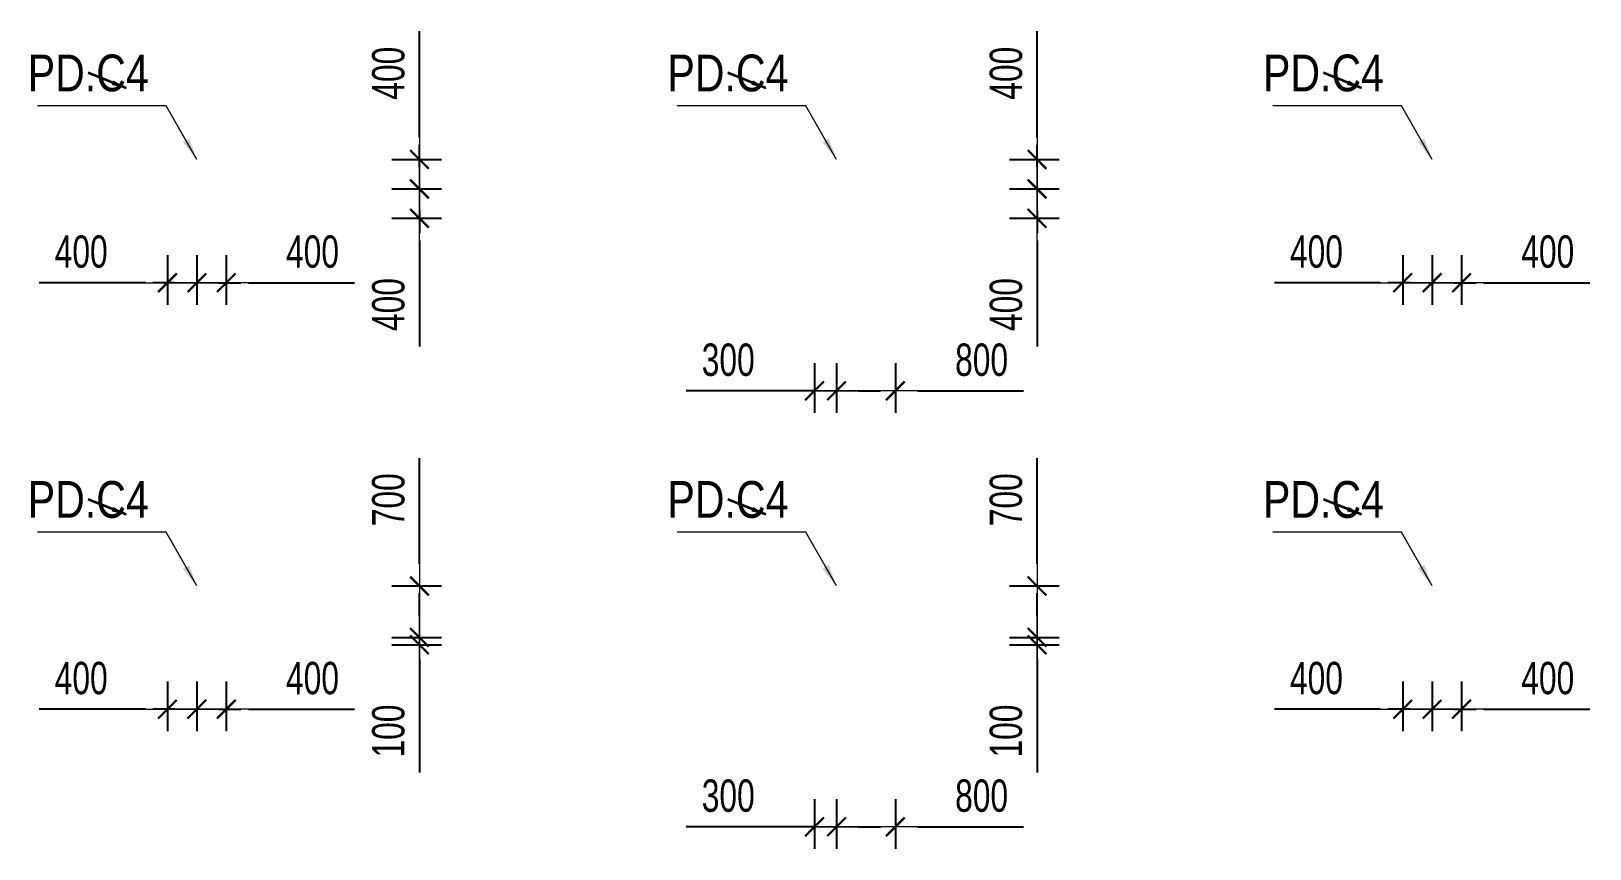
# Model space of a CAD drawing. Header units: millimetres. Extents: x -259680 to 286077, y -1281 to 94455.
# Drawn here: x 6946 to 28145, y 35425 to 46545 of the extents above; entities that cross this region are included whole.
import ezdxf
from ezdxf.enums import TextEntityAlignment as Align

# ---------------------------------------------------------------- set-up
doc = ezdxf.new("R2010")
doc.units = ezdxf.units.MM
doc.layers.get('Defpoints').update_dxf_attribs({"color": 151, "lineweight": 9})
for name, color, linetype, lineweight in [('$0$C1', 20, 'Continuous', 35), ('$1$NDC_S_ANNO', 7, 'Continuous', 20), ('$1$NDC_S_DIM', 1, 'Continuous', 15), ('NDC_S_DIM', 1, 'Continuous', 15)]:
    doc.layers.add(name, color=color, linetype=linetype, lineweight=lineweight)
doc.styles.add('$1$NDC_DIM', font='', dxfattribs={"width": 0.75})
doc.styles.add('$2$ARIAL', font='arial.ttf', dxfattribs={"width": 0.8})
doc.styles.add('NDC_DIM', font='', dxfattribs={"width": 0.75})
doc.styles.get('$1$NDC_DIM').set_extended_font_data('Dotum')
doc.styles.get('NDC_DIM').set_extended_font_data('Dotum')
doc.dimstyles.new('$0$NDC_dim_150', dxfattribs={"dimscale": 150, "dimtxt": 2.2, "dimasz": 1.5, "dimexe": 1.5, "dimexo": 2.5, "dimgap": 1, "dimtad": 1, "dimdec": 0, "dimzin": 0, "dimdsep": 46, "dimtxsty": '$1$NDC_DIM', "dimblk": '$1$DIMMARK', "dimcen": 0.09, "dimdle": 1.2, "dimclrd": 1, "dimclre": 1, "dimclrt": 3, "dimadec": 0, "dimazin": 0, "dimtfac": 1, "dimtdec": 0, "dimtix": 1, "dimtofl": 0, "dimtmove": 0, "dimatfit": 3, "dimfxl": 6, "dimfxlon": 1, "dimtolj": 1, "dimtzin": 0, "dimarcsym": 0})
doc.dimstyles.new('$1$NDC_dim_iso', dxfattribs={"dimtxt": 2.2, "dimasz": 1, "dimexe": 1.5, "dimexo": 2.5, "dimgap": 1, "dimtad": 1, "dimdec": 0, "dimzin": 0, "dimdsep": 46, "dimtxsty": '$1$NDC_DIM', "dimblk": '$1$DIMMARK', "dimcen": 0.09, "dimdle": 1.2, "dimclrd": 1, "dimclre": 1, "dimclrt": 3, "dimadec": 0, "dimazin": 0, "dimtfac": 1, "dimtdec": 0, "dimtix": 1, "dimtofl": 0, "dimtmove": 0, "dimatfit": 3, "dimfxl": 6, "dimfxlon": 1, "dimtolj": 1, "dimtzin": 0, "dimarcsym": 0})
doc.dimstyles.new('NDC_dim_200', dxfattribs={"dimscale": 200, "dimtxt": 2.2, "dimasz": 1.5, "dimexe": 1.5, "dimexo": 2.5, "dimgap": 1, "dimtad": 1, "dimdec": 0, "dimzin": 0, "dimdsep": 46, "dimtxsty": 'NDC_DIM', "dimblk": 'DIMMARK', "dimcen": 0.09, "dimdle": 1.2, "dimclrd": 1, "dimclre": 1, "dimclrt": 3, "dimadec": 0, "dimazin": 0, "dimtfac": 1, "dimtdec": 0, "dimtix": 1, "dimtofl": 0, "dimtmove": 0, "dimatfit": 3, "dimfxl": 6, "dimfxlon": 1, "dimtolj": 1, "dimtzin": 0, "dimarcsym": 0})

# ---------------------------------------------------------------- blocks, each defined once
blk = doc.blocks.new('$1$DIMMARK')
at = {"layer": '$1$NDC_S_DIM', "color": 1}
blk.add_line((-1.5, 0), (1, 0), dxfattribs=at)
at = {"layer": '$1$NDC_S_DIM', "color": 2, "const_width": 0.1}
blk.add_lwpolyline([(-0.424, -0.424), (0.424, 0.424)], dxfattribs=at)
blk = doc.blocks.new('DIMMARK')
at = {"layer": 'NDC_S_DIM', "color": 1}
blk.add_line((-1.5, 0), (1, 0), dxfattribs=at)
at = {"layer": 'NDC_S_DIM', "color": 2, "const_width": 0.1}
blk.add_lwpolyline([(-0.424, -0.424), (0.424, 0.424)], dxfattribs=at)
blk = doc.blocks.new('*D273')
at = {"layer": 'Defpoints', "color": 0, "ltscale": 100, "transparency": 16777216}
for p in [(9200, 44000), (9600, 44000), (9600, 43124)]:
    blk.add_point(p, dxfattribs=at)
at = {"layer": 'NDC_S_DIM', "color": 1, "lineweight": -2, "ltscale": 100, "transparency": 16777216}
for p, q in [((9200, 43500), (9200, 42824)), ((9600, 43500), (9600, 42824)), ((8900, 43124), (8600, 43124)), ((9900, 43124), (11345, 43124))]:
    blk.add_line(p, q, dxfattribs=at)
at = {"layer": 'NDC_S_DIM', "color": 1, "lineweight": -2, "ltscale": 100, "transparency": 16777216, "xscale": 300, "yscale": 300, "zscale": 300}
blk.add_blockref('DIMMARK', (9200, 43124), dxfattribs=at)
at = {"layer": 'NDC_S_DIM', "color": 1, "lineweight": -2, "ltscale": 100, "transparency": 16777216, "xscale": 300, "yscale": 300, "zscale": 300, "rotation": 180}
blk.add_blockref('DIMMARK', (9600, 43124), dxfattribs=at)
at = {"layer": 'NDC_S_DIM', "color": 3, "ltscale": 100, "transparency": 16777216, "insert": (10773, 43545), "char_height": 440, "attachment_point": 5, "style": 'NDC_DIM'}
blk.add_mtext('\\A1;400', dxfattribs=at)
blk = doc.blocks.new('*D270')
at = {"layer": 'Defpoints', "color": 0, "ltscale": 100, "transparency": 16777216}
for p in [(8800, 44000), (9200, 44000), (9200, 43124)]:
    blk.add_point(p, dxfattribs=at)
at = {"layer": 'NDC_S_DIM', "color": 1, "lineweight": -2, "ltscale": 100, "transparency": 16777216}
for p, q in [((8800, 43500), (8800, 42824)), ((9200, 43500), (9200, 42824)), ((8500, 43124), (7055, 43124)), ((9500, 43124), (9800, 43124))]:
    blk.add_line(p, q, dxfattribs=at)
at = {"layer": 'NDC_S_DIM', "color": 1, "lineweight": -2, "ltscale": 100, "transparency": 16777216, "xscale": 300, "yscale": 300, "zscale": 300}
blk.add_blockref('DIMMARK', (8800, 43124), dxfattribs=at)
at = {"layer": 'NDC_S_DIM', "color": 1, "lineweight": -2, "ltscale": 100, "transparency": 16777216, "xscale": 300, "yscale": 300, "zscale": 300, "rotation": 180}
blk.add_blockref('DIMMARK', (9200, 43124), dxfattribs=at)
at = {"layer": 'NDC_S_DIM', "color": 3, "ltscale": 100, "transparency": 16777216, "insert": (7627, 43545), "char_height": 440, "attachment_point": 5, "style": 'NDC_DIM'}
blk.add_mtext('\\A1;400', dxfattribs=at)
blk = doc.blocks.new('*D271')
at = {"layer": 'Defpoints', "color": 0, "ltscale": 100, "transparency": 16777216}
for p in [(11351, 44800), (12227, 44800), (11351, 44400)]:
    blk.add_point(p, dxfattribs=at)
at = {"layer": 'NDC_S_DIM', "color": 1, "lineweight": -2, "ltscale": 100, "transparency": 16777216}
for p, q in [((12227, 45100), (12227, 46545)), ((11851, 44800), (12527, 44800)), ((11851, 44400), (12527, 44400)), ((12227, 44100), (12227, 43800))]:
    blk.add_line(p, q, dxfattribs=at)
at = {"layer": 'NDC_S_DIM', "color": 1, "lineweight": -2, "ltscale": 100, "transparency": 16777216, "xscale": 300, "yscale": 300, "zscale": 300}
for p, rotation in [((12227, 44800), 270), ((12227, 44400), 90)]:
    blk.add_blockref('DIMMARK', p, dxfattribs=dict(at, rotation=rotation))
at = {"layer": 'NDC_S_DIM', "color": 3, "ltscale": 100, "transparency": 16777216, "insert": (11806, 45973), "char_height": 440, "attachment_point": 5, "rotation": 90, "style": 'NDC_DIM'}
blk.add_mtext('\\A1;400', dxfattribs=at)
blk = doc.blocks.new('*D272')
at = {"layer": 'Defpoints', "color": 0, "ltscale": 100, "transparency": 16777216}
for p in [(11351, 44400), (12227, 44400), (11351, 44000)]:
    blk.add_point(p, dxfattribs=at)
at = {"layer": 'NDC_S_DIM', "color": 1, "lineweight": -2, "ltscale": 100, "transparency": 16777216}
for p, q in [((12227, 44700), (12227, 45000)), ((11851, 44400), (12527, 44400)), ((11851, 44000), (12527, 44000)), ((12227, 43700), (12227, 42255))]:
    blk.add_line(p, q, dxfattribs=at)
at = {"layer": 'NDC_S_DIM', "color": 1, "lineweight": -2, "ltscale": 100, "transparency": 16777216, "xscale": 300, "yscale": 300, "zscale": 300}
for p, rotation in [((12227, 44400), 270), ((12227, 44000), 90)]:
    blk.add_blockref('DIMMARK', p, dxfattribs=dict(at, rotation=rotation))
at = {"layer": 'NDC_S_DIM', "color": 3, "ltscale": 100, "transparency": 16777216, "insert": (11806, 42827), "char_height": 440, "attachment_point": 5, "rotation": 90, "style": 'NDC_DIM'}
blk.add_mtext('\\A1;400', dxfattribs=at)
blk = doc.blocks.new('*D277')
at = {"layer": 'Defpoints', "color": 0, "ltscale": 100, "transparency": 16777216}
for p in [(17900, 42529), (18700, 42529), (18700, 41654)]:
    blk.add_point(p, dxfattribs=at)
at = {"layer": 'NDC_S_DIM', "color": 1, "lineweight": -2, "ltscale": 100, "transparency": 16777216}
for p, q in [((17900, 42029), (17900, 41354)), ((18700, 42029), (18700, 41354)), ((17600, 41654), (17300, 41654)), ((19000, 41654), (20444, 41654))]:
    blk.add_line(p, q, dxfattribs=at)
at = {"layer": 'NDC_S_DIM', "color": 1, "lineweight": -2, "ltscale": 100, "transparency": 16777216, "xscale": 300, "yscale": 300, "zscale": 300}
blk.add_blockref('DIMMARK', (17900, 41654), dxfattribs=at)
at = {"layer": 'NDC_S_DIM', "color": 1, "lineweight": -2, "ltscale": 100, "transparency": 16777216, "xscale": 300, "yscale": 300, "zscale": 300, "rotation": 180}
blk.add_blockref('DIMMARK', (18700, 41654), dxfattribs=at)
at = {"layer": 'NDC_S_DIM', "color": 3, "ltscale": 100, "transparency": 16777216, "insert": (19873, 42074), "char_height": 440, "attachment_point": 5, "style": 'NDC_DIM'}
blk.add_mtext('\\A1;800', dxfattribs=at)
blk = doc.blocks.new('*D274')
at = {"layer": 'Defpoints', "color": 0, "ltscale": 100, "transparency": 16777216}
for p in [(17600, 42529), (17900, 42529), (17900, 41654)]:
    blk.add_point(p, dxfattribs=at)
at = {"layer": 'NDC_S_DIM', "color": 1, "lineweight": -2, "ltscale": 100, "transparency": 16777216}
for p, q in [((17600, 42029), (17600, 41354)), ((17900, 42029), (17900, 41354)), ((17300, 41654), (15854, 41654)), ((18200, 41654), (18500, 41654))]:
    blk.add_line(p, q, dxfattribs=at)
at = {"layer": 'NDC_S_DIM', "color": 1, "lineweight": -2, "ltscale": 100, "transparency": 16777216, "xscale": 300, "yscale": 300, "zscale": 300}
blk.add_blockref('DIMMARK', (17600, 41654), dxfattribs=at)
at = {"layer": 'NDC_S_DIM', "color": 1, "lineweight": -2, "ltscale": 100, "transparency": 16777216, "xscale": 300, "yscale": 300, "zscale": 300, "rotation": 180}
blk.add_blockref('DIMMARK', (17900, 41654), dxfattribs=at)
at = {"layer": 'NDC_S_DIM', "color": 3, "ltscale": 100, "transparency": 16777216, "insert": (16427, 42074), "char_height": 440, "attachment_point": 5, "style": 'NDC_DIM'}
blk.add_mtext('\\A1;300', dxfattribs=at)
blk = doc.blocks.new('*D275')
at = {"layer": 'Defpoints', "color": 0, "ltscale": 100, "transparency": 16777216}
for p in [(19751, 44800), (20627, 44800), (19751, 44400)]:
    blk.add_point(p, dxfattribs=at)
at = {"layer": 'NDC_S_DIM', "color": 1, "lineweight": -2, "ltscale": 100, "transparency": 16777216}
for p, q in [((20627, 45100), (20627, 46545)), ((20251, 44800), (20927, 44800)), ((20251, 44400), (20927, 44400)), ((20627, 44100), (20627, 43800))]:
    blk.add_line(p, q, dxfattribs=at)
at = {"layer": 'NDC_S_DIM', "color": 1, "lineweight": -2, "ltscale": 100, "transparency": 16777216, "xscale": 300, "yscale": 300, "zscale": 300}
for p, rotation in [((20627, 44800), 270), ((20627, 44400), 90)]:
    blk.add_blockref('DIMMARK', p, dxfattribs=dict(at, rotation=rotation))
at = {"layer": 'NDC_S_DIM', "color": 3, "ltscale": 100, "transparency": 16777216, "insert": (20206, 45973), "char_height": 440, "attachment_point": 5, "rotation": 90, "style": 'NDC_DIM'}
blk.add_mtext('\\A1;400', dxfattribs=at)
blk = doc.blocks.new('*D276')
at = {"layer": 'Defpoints', "color": 0, "ltscale": 100, "transparency": 16777216}
for p in [(19751, 44400), (20627, 44400), (19751, 44000)]:
    blk.add_point(p, dxfattribs=at)
at = {"layer": 'NDC_S_DIM', "color": 1, "lineweight": -2, "ltscale": 100, "transparency": 16777216}
for p, q in [((20627, 44700), (20627, 45000)), ((20251, 44400), (20927, 44400)), ((20251, 44000), (20927, 44000)), ((20627, 43700), (20627, 42255))]:
    blk.add_line(p, q, dxfattribs=at)
at = {"layer": 'NDC_S_DIM', "color": 1, "lineweight": -2, "ltscale": 100, "transparency": 16777216, "xscale": 300, "yscale": 300, "zscale": 300}
for p, rotation in [((20627, 44400), 270), ((20627, 44000), 90)]:
    blk.add_blockref('DIMMARK', p, dxfattribs=dict(at, rotation=rotation))
at = {"layer": 'NDC_S_DIM', "color": 3, "ltscale": 100, "transparency": 16777216, "insert": (20206, 42827), "char_height": 440, "attachment_point": 5, "rotation": 90, "style": 'NDC_DIM'}
blk.add_mtext('\\A1;400', dxfattribs=at)
blk = doc.blocks.new('*D281')
at = {"layer": 'Defpoints', "color": 0, "ltscale": 100, "transparency": 16777216}
for p in [(26000, 44000), (26400, 44000), (26400, 43124)]:
    blk.add_point(p, dxfattribs=at)
at = {"layer": 'NDC_S_DIM', "color": 1, "lineweight": -2, "ltscale": 100, "transparency": 16777216}
for p, q in [((26000, 43500), (26000, 42824)), ((26400, 43500), (26400, 42824)), ((25700, 43124), (25400, 43124)), ((26700, 43124), (28145, 43124))]:
    blk.add_line(p, q, dxfattribs=at)
at = {"layer": 'NDC_S_DIM', "color": 1, "lineweight": -2, "ltscale": 100, "transparency": 16777216, "xscale": 300, "yscale": 300, "zscale": 300}
blk.add_blockref('DIMMARK', (26000, 43124), dxfattribs=at)
at = {"layer": 'NDC_S_DIM', "color": 1, "lineweight": -2, "ltscale": 100, "transparency": 16777216, "xscale": 300, "yscale": 300, "zscale": 300, "rotation": 180}
blk.add_blockref('DIMMARK', (26400, 43124), dxfattribs=at)
at = {"layer": 'NDC_S_DIM', "color": 3, "ltscale": 100, "transparency": 16777216, "insert": (27573, 43545), "char_height": 440, "attachment_point": 5, "style": 'NDC_DIM'}
blk.add_mtext('\\A1;400', dxfattribs=at)
blk = doc.blocks.new('*D278')
at = {"layer": 'Defpoints', "color": 0, "ltscale": 100, "transparency": 16777216}
for p in [(25600, 44000), (26000, 44000), (26000, 43124)]:
    blk.add_point(p, dxfattribs=at)
at = {"layer": 'NDC_S_DIM', "color": 1, "lineweight": -2, "ltscale": 100, "transparency": 16777216}
for p, q in [((25600, 43500), (25600, 42824)), ((26000, 43500), (26000, 42824)), ((25300, 43124), (23855, 43124)), ((26300, 43124), (26600, 43124))]:
    blk.add_line(p, q, dxfattribs=at)
at = {"layer": 'NDC_S_DIM', "color": 1, "lineweight": -2, "ltscale": 100, "transparency": 16777216, "xscale": 300, "yscale": 300, "zscale": 300}
blk.add_blockref('DIMMARK', (25600, 43124), dxfattribs=at)
at = {"layer": 'NDC_S_DIM', "color": 1, "lineweight": -2, "ltscale": 100, "transparency": 16777216, "xscale": 300, "yscale": 300, "zscale": 300, "rotation": 180}
blk.add_blockref('DIMMARK', (26000, 43124), dxfattribs=at)
at = {"layer": 'NDC_S_DIM', "color": 3, "ltscale": 100, "transparency": 16777216, "insert": (24427, 43545), "char_height": 440, "attachment_point": 5, "style": 'NDC_DIM'}
blk.add_mtext('\\A1;400', dxfattribs=at)
blk = doc.blocks.new('*D285')
at = {"layer": 'Defpoints', "color": 0, "ltscale": 100, "transparency": 16777216}
for p in [(9200, 38200), (9600, 38200), (9600, 37324)]:
    blk.add_point(p, dxfattribs=at)
at = {"layer": 'NDC_S_DIM', "color": 1, "lineweight": -2, "ltscale": 100, "transparency": 16777216}
for p, q in [((9200, 37700), (9200, 37024)), ((9600, 37700), (9600, 37024)), ((8900, 37324), (8600, 37324)), ((9900, 37324), (11345, 37324))]:
    blk.add_line(p, q, dxfattribs=at)
at = {"layer": 'NDC_S_DIM', "color": 1, "lineweight": -2, "ltscale": 100, "transparency": 16777216, "xscale": 300, "yscale": 300, "zscale": 300}
blk.add_blockref('DIMMARK', (9200, 37324), dxfattribs=at)
at = {"layer": 'NDC_S_DIM', "color": 1, "lineweight": -2, "ltscale": 100, "transparency": 16777216, "xscale": 300, "yscale": 300, "zscale": 300, "rotation": 180}
blk.add_blockref('DIMMARK', (9600, 37324), dxfattribs=at)
at = {"layer": 'NDC_S_DIM', "color": 3, "ltscale": 100, "transparency": 16777216, "insert": (10773, 37745), "char_height": 440, "attachment_point": 5, "style": 'NDC_DIM'}
blk.add_mtext('\\A1;400', dxfattribs=at)
blk = doc.blocks.new('*D282')
at = {"layer": 'Defpoints', "color": 0, "ltscale": 100, "transparency": 16777216}
for p in [(8800, 38200), (9200, 38200), (9200, 37324)]:
    blk.add_point(p, dxfattribs=at)
at = {"layer": 'NDC_S_DIM', "color": 1, "lineweight": -2, "ltscale": 100, "transparency": 16777216}
for p, q in [((8800, 37700), (8800, 37024)), ((9200, 37700), (9200, 37024)), ((8500, 37324), (7055, 37324)), ((9500, 37324), (9800, 37324))]:
    blk.add_line(p, q, dxfattribs=at)
at = {"layer": 'NDC_S_DIM', "color": 1, "lineweight": -2, "ltscale": 100, "transparency": 16777216, "xscale": 300, "yscale": 300, "zscale": 300}
blk.add_blockref('DIMMARK', (8800, 37324), dxfattribs=at)
at = {"layer": 'NDC_S_DIM', "color": 1, "lineweight": -2, "ltscale": 100, "transparency": 16777216, "xscale": 300, "yscale": 300, "zscale": 300, "rotation": 180}
blk.add_blockref('DIMMARK', (9200, 37324), dxfattribs=at)
at = {"layer": 'NDC_S_DIM', "color": 3, "ltscale": 100, "transparency": 16777216, "insert": (7627, 37745), "char_height": 440, "attachment_point": 5, "style": 'NDC_DIM'}
blk.add_mtext('\\A1;400', dxfattribs=at)
blk = doc.blocks.new('*D283')
at = {"layer": 'Defpoints', "color": 0, "ltscale": 100, "transparency": 16777216}
for p in [(11351, 39000), (12227, 39000), (11351, 38300)]:
    blk.add_point(p, dxfattribs=at)
at = {"layer": 'NDC_S_DIM', "color": 1, "lineweight": -2, "ltscale": 100, "transparency": 16777216}
for p, q in [((12227, 39300), (12227, 40740)), ((11851, 39000), (12527, 39000)), ((11851, 38300), (12527, 38300)), ((12227, 38000), (12227, 37700))]:
    blk.add_line(p, q, dxfattribs=at)
at = {"layer": 'NDC_S_DIM', "color": 1, "lineweight": -2, "ltscale": 100, "transparency": 16777216, "xscale": 300, "yscale": 300, "zscale": 300}
for p, rotation in [((12227, 39000), 270), ((12227, 38300), 90)]:
    blk.add_blockref('DIMMARK', p, dxfattribs=dict(at, rotation=rotation))
at = {"layer": 'NDC_S_DIM', "color": 3, "ltscale": 100, "transparency": 16777216, "insert": (11806, 40173), "char_height": 440, "attachment_point": 5, "rotation": 90, "style": 'NDC_DIM'}
blk.add_mtext('\\A1;700', dxfattribs=at)
blk = doc.blocks.new('*D284')
at = {"layer": 'Defpoints', "color": 0, "ltscale": 100, "transparency": 16777216}
for p in [(11351, 38300), (11351, 38200), (12227, 38300)]:
    blk.add_point(p, dxfattribs=at)
at = {"layer": 'NDC_S_DIM', "color": 1, "lineweight": -2, "ltscale": 100, "transparency": 16777216}
for p, q in [((12227, 38600), (12227, 38900)), ((11851, 38300), (12527, 38300)), ((11851, 38200), (12527, 38200)), ((12227, 37900), (12227, 36462))]:
    blk.add_line(p, q, dxfattribs=at)
at = {"layer": 'NDC_S_DIM', "color": 1, "lineweight": -2, "ltscale": 100, "transparency": 16777216, "xscale": 300, "yscale": 300, "zscale": 300}
for p, rotation in [((12227, 38300), 270), ((12227, 38200), 90)]:
    blk.add_blockref('DIMMARK', p, dxfattribs=dict(at, rotation=rotation))
at = {"layer": 'NDC_S_DIM', "color": 3, "ltscale": 100, "transparency": 16777216, "insert": (11806, 37027), "char_height": 440, "attachment_point": 5, "rotation": 90, "style": 'NDC_DIM'}
blk.add_mtext('\\A1;100', dxfattribs=at)
blk = doc.blocks.new('*D287')
at = {"layer": 'Defpoints', "color": 0, "ltscale": 100, "transparency": 16777216}
for p in [(19751, 39000), (20627, 39000), (19751, 38300)]:
    blk.add_point(p, dxfattribs=at)
at = {"layer": 'NDC_S_DIM', "color": 1, "lineweight": -2, "ltscale": 100, "transparency": 16777216}
for p, q in [((20627, 39300), (20627, 40740)), ((20251, 39000), (20927, 39000)), ((20251, 38300), (20927, 38300)), ((20627, 38000), (20627, 37700))]:
    blk.add_line(p, q, dxfattribs=at)
at = {"layer": 'NDC_S_DIM', "color": 1, "lineweight": -2, "ltscale": 100, "transparency": 16777216, "xscale": 300, "yscale": 300, "zscale": 300}
for p, rotation in [((20627, 39000), 270), ((20627, 38300), 90)]:
    blk.add_blockref('DIMMARK', p, dxfattribs=dict(at, rotation=rotation))
at = {"layer": 'NDC_S_DIM', "color": 3, "ltscale": 100, "transparency": 16777216, "insert": (20206, 40173), "char_height": 440, "attachment_point": 5, "rotation": 90, "style": 'NDC_DIM'}
blk.add_mtext('\\A1;700', dxfattribs=at)
blk = doc.blocks.new('*D288')
at = {"layer": 'Defpoints', "color": 0, "ltscale": 100, "transparency": 16777216}
for p in [(19751, 38300), (19751, 38200), (20627, 38300)]:
    blk.add_point(p, dxfattribs=at)
at = {"layer": 'NDC_S_DIM', "color": 1, "lineweight": -2, "ltscale": 100, "transparency": 16777216}
for p, q in [((20627, 38600), (20627, 38900)), ((20251, 38300), (20927, 38300)), ((20251, 38200), (20927, 38200)), ((20627, 37900), (20627, 36462))]:
    blk.add_line(p, q, dxfattribs=at)
at = {"layer": 'NDC_S_DIM', "color": 1, "lineweight": -2, "ltscale": 100, "transparency": 16777216, "xscale": 300, "yscale": 300, "zscale": 300}
for p, rotation in [((20627, 38300), 270), ((20627, 38200), 90)]:
    blk.add_blockref('DIMMARK', p, dxfattribs=dict(at, rotation=rotation))
at = {"layer": 'NDC_S_DIM', "color": 3, "ltscale": 100, "transparency": 16777216, "insert": (20206, 37027), "char_height": 440, "attachment_point": 5, "rotation": 90, "style": 'NDC_DIM'}
blk.add_mtext('\\A1;100', dxfattribs=at)
blk = doc.blocks.new('*D293')
at = {"layer": 'Defpoints', "color": 0, "ltscale": 100, "transparency": 16777216}
for p in [(26000, 38200), (26400, 38200), (26400, 37324)]:
    blk.add_point(p, dxfattribs=at)
at = {"layer": 'NDC_S_DIM', "color": 1, "lineweight": -2, "ltscale": 100, "transparency": 16777216}
for p, q in [((26000, 37700), (26000, 37024)), ((26400, 37700), (26400, 37024)), ((25700, 37324), (25400, 37324)), ((26700, 37324), (28145, 37324))]:
    blk.add_line(p, q, dxfattribs=at)
at = {"layer": 'NDC_S_DIM', "color": 1, "lineweight": -2, "ltscale": 100, "transparency": 16777216, "xscale": 300, "yscale": 300, "zscale": 300}
blk.add_blockref('DIMMARK', (26000, 37324), dxfattribs=at)
at = {"layer": 'NDC_S_DIM', "color": 1, "lineweight": -2, "ltscale": 100, "transparency": 16777216, "xscale": 300, "yscale": 300, "zscale": 300, "rotation": 180}
blk.add_blockref('DIMMARK', (26400, 37324), dxfattribs=at)
at = {"layer": 'NDC_S_DIM', "color": 3, "ltscale": 100, "transparency": 16777216, "insert": (27573, 37745), "char_height": 440, "attachment_point": 5, "style": 'NDC_DIM'}
blk.add_mtext('\\A1;400', dxfattribs=at)
blk = doc.blocks.new('*D290')
at = {"layer": 'Defpoints', "color": 0, "ltscale": 100, "transparency": 16777216}
for p in [(25600, 38200), (26000, 38200), (26000, 37324)]:
    blk.add_point(p, dxfattribs=at)
at = {"layer": 'NDC_S_DIM', "color": 1, "lineweight": -2, "ltscale": 100, "transparency": 16777216}
for p, q in [((25600, 37700), (25600, 37024)), ((26000, 37700), (26000, 37024)), ((25300, 37324), (23855, 37324)), ((26300, 37324), (26600, 37324))]:
    blk.add_line(p, q, dxfattribs=at)
at = {"layer": 'NDC_S_DIM', "color": 1, "lineweight": -2, "ltscale": 100, "transparency": 16777216, "xscale": 300, "yscale": 300, "zscale": 300}
blk.add_blockref('DIMMARK', (25600, 37324), dxfattribs=at)
at = {"layer": 'NDC_S_DIM', "color": 1, "lineweight": -2, "ltscale": 100, "transparency": 16777216, "xscale": 300, "yscale": 300, "zscale": 300, "rotation": 180}
blk.add_blockref('DIMMARK', (26000, 37324), dxfattribs=at)
at = {"layer": 'NDC_S_DIM', "color": 3, "ltscale": 100, "transparency": 16777216, "insert": (24427, 37745), "char_height": 440, "attachment_point": 5, "style": 'NDC_DIM'}
blk.add_mtext('\\A1;400', dxfattribs=at)
blk = doc.blocks.new('*D1134')
at = {"layer": 'Defpoints', "color": 0, "ltscale": 100, "transparency": 16777216}
for p in [(17900, 36601), (18700, 36601), (18700, 35725)]:
    blk.add_point(p, dxfattribs=at)
at = {"layer": 'NDC_S_DIM', "color": 1, "lineweight": -2, "ltscale": 100, "transparency": 16777216}
for p, q in [((17900, 36101), (17900, 35425)), ((18700, 36101), (18700, 35425)), ((17600, 35725), (17300, 35725)), ((19000, 35725), (20444, 35725))]:
    blk.add_line(p, q, dxfattribs=at)
at = {"layer": 'NDC_S_DIM', "color": 1, "lineweight": -2, "ltscale": 100, "transparency": 16777216, "xscale": 300, "yscale": 300, "zscale": 300}
blk.add_blockref('DIMMARK', (17900, 35725), dxfattribs=at)
at = {"layer": 'NDC_S_DIM', "color": 1, "lineweight": -2, "ltscale": 100, "transparency": 16777216, "xscale": 300, "yscale": 300, "zscale": 300, "rotation": 180}
blk.add_blockref('DIMMARK', (18700, 35725), dxfattribs=at)
at = {"layer": 'NDC_S_DIM', "color": 3, "ltscale": 100, "transparency": 16777216, "insert": (19873, 36146), "char_height": 440, "attachment_point": 5, "style": 'NDC_DIM'}
blk.add_mtext('\\A1;800', dxfattribs=at)
blk = doc.blocks.new('*D1135')
at = {"layer": 'Defpoints', "color": 0, "ltscale": 100, "transparency": 16777216}
for p in [(17600, 36601), (17900, 36601), (17900, 35725)]:
    blk.add_point(p, dxfattribs=at)
at = {"layer": 'NDC_S_DIM', "color": 1, "lineweight": -2, "ltscale": 100, "transparency": 16777216}
for p, q in [((17600, 36101), (17600, 35425)), ((17900, 36101), (17900, 35425)), ((17300, 35725), (15854, 35725)), ((18200, 35725), (18500, 35725))]:
    blk.add_line(p, q, dxfattribs=at)
at = {"layer": 'NDC_S_DIM', "color": 1, "lineweight": -2, "ltscale": 100, "transparency": 16777216, "xscale": 300, "yscale": 300, "zscale": 300}
blk.add_blockref('DIMMARK', (17600, 35725), dxfattribs=at)
at = {"layer": 'NDC_S_DIM', "color": 1, "lineweight": -2, "ltscale": 100, "transparency": 16777216, "xscale": 300, "yscale": 300, "zscale": 300, "rotation": 180}
blk.add_blockref('DIMMARK', (17900, 35725), dxfattribs=at)
at = {"layer": 'NDC_S_DIM', "color": 3, "ltscale": 100, "transparency": 16777216, "insert": (16427, 36146), "char_height": 440, "attachment_point": 5, "style": 'NDC_DIM'}
blk.add_mtext('\\A1;300', dxfattribs=at)
blk = doc.blocks.new('*U220')
at = {"layer": '$1$NDC_S_ANNO', "ltscale": 0.8, "style": '$2$ARIAL', "width": 0.8}
blk.add_attdef('TEN', text='', height=2.5, dxfattribs=at).set_placement((-2.58, 1.03), align=Align.MIDDLE_CENTER)
at = {"layer": '$1$NDC_S_ANNO', "ltscale": 0.8, "style": '$2$ARIAL', "width": 0.8, "flags": 1}
blk.add_attdef('CHU_THICH', text='', height=2.5, dxfattribs=at).set_placement((0, 0), align=Align.MIDDLE_CENTER)
at = {"layer": 'Defpoints'}
blk.add_leader([(0, 0), (-2.58, 1.03)], dimstyle='$1$NDC_dim_iso', override={"dimgap": 0.625, "dimtad": 0}, dxfattribs=at)
blk = doc.blocks.new('$0$co t check')
at = {"layer": '$0$C1', "xscale": 200, "yscale": 200, "zscale": 200}
for p in [(6198, 45771), (14898, 45771), (22998, 45771), (6198, 39971), (14898, 39971), (22998, 39971)]:
    blk.add_blockref('*U220', p, dxfattribs=at).add_auto_attribs({'TEN': 'PD.C4'})
at = {"layer": '$0$C1'}
for points in [[(7159, 44800), (6742, 45532), (4993, 45532)], [(15859, 44800), (15442, 45532), (13693, 45532)], [(23959, 44800), (23542, 45532), (21793, 45532)], [(7159, 39000), (6742, 39732), (4993, 39732)], [(15859, 39000), (15442, 39732), (13693, 39732)], [(23959, 39000), (23542, 39732), (21793, 39732)]]:
    blk.add_leader(points, dimstyle='$0$NDC_dim_150', override={"dimasz": 2, "dimgap": 1, "dimtad": 0}, dxfattribs=at)

msp = doc.modelspace()

# ---------------------------------------------------------------- block references
at = {"layer": '$1$NDC_S_DIM'}
msp.add_blockref('$0$co t check', (2040.6, 0), dxfattribs=at)

# ---------------------------------------------------------------- dimensions: what is measured, and where the dimension line sits
at = {"layer": 'NDC_S_DIM', "ltscale": 100}
for base, p1, p2, picture, middle in [((12226.7, 44800), (11351.2, 44400), (11351.2, 44800), '*D271', (12226.7, 45972.5)), ((20626.7, 44800), (19751.2, 44400), (19751.2, 44800), '*D275', (20626.7, 45972.5)), ((12226.7, 44400), (11351.2, 44000), (11351.2, 44400), '*D272', (12226.7, 42827.5)), ((20626.7, 44400), (19751.2, 44000), (19751.2, 44400), '*D276', (20626.7, 42827.5)), ((12226.7, 39000), (11351.2, 38300), (11351.2, 39000), '*D283', (12226.7, 40172.5)), ((20626.7, 39000), (19751.2, 38300), (19751.2, 39000), '*D287', (20626.7, 40172.5)), ((12226.7, 38300), (11351.2, 38200), (11351.2, 38300), '*D284', (12226.7, 37027.5)), ((20626.7, 38300), (19751.2, 38200), (19751.2, 38300), '*D288', (20626.7, 37027.5))]:
    dim = msp.add_linear_dim(base=base, p1=p1, p2=p2, angle=90, dimstyle='NDC_dim_200', dxfattribs=at)
    dim.commit()
    dim.dimension.update_dxf_attribs({"geometry": picture, "text_midpoint": middle, "dimtype": 160})
for base, p1, p2, picture, middle in [((9200, 43124.4), (8800, 44000), (9200, 44000), '*D270', (7627.5, 43124.4)), ((9600, 43124.4), (9200, 44000), (9600, 44000), '*D273', (10772.5, 43124.4)), ((26000, 43124.4), (25600, 44000), (26000, 44000), '*D278', (24427.5, 43124.4)), ((26400, 43124.4), (26000, 44000), (26400, 44000), '*D281', (27572.5, 43124.4)), ((17900, 41653.9), (17600, 42529.4), (17900, 42529.4), '*D274', (16427, 41653.9)), ((18700, 41653.9), (17900, 42529.4), (18700, 42529.4), '*D277', (19872.5, 41653.9)), ((9200, 37324.4), (8800, 38200), (9200, 38200), '*D282', (7627.5, 37324.4)), ((9600, 37324.4), (9200, 38200), (9600, 38200), '*D285', (10772.5, 37324.4)), ((26000, 37324.4), (25600, 38200), (26000, 38200), '*D290', (24427.5, 37324.4)), ((26400, 37324.4), (26000, 38200), (26400, 38200), '*D293', (27572.5, 37324.4)), ((17900, 35725.4), (17600, 36600.9), (17900, 36600.9), '*D1135', (16427, 35725.4)), ((18700, 35725.4), (17900, 36600.9), (18700, 36600.9), '*D1134', (19872.5, 35725.4))]:
    dim = msp.add_linear_dim(base=base, p1=p1, p2=p2, dimstyle='NDC_dim_200', dxfattribs=at)
    dim.commit()
    dim.dimension.update_dxf_attribs({"geometry": picture, "text_midpoint": middle, "dimtype": 160})

doc.saveas('drawing.dxf')
